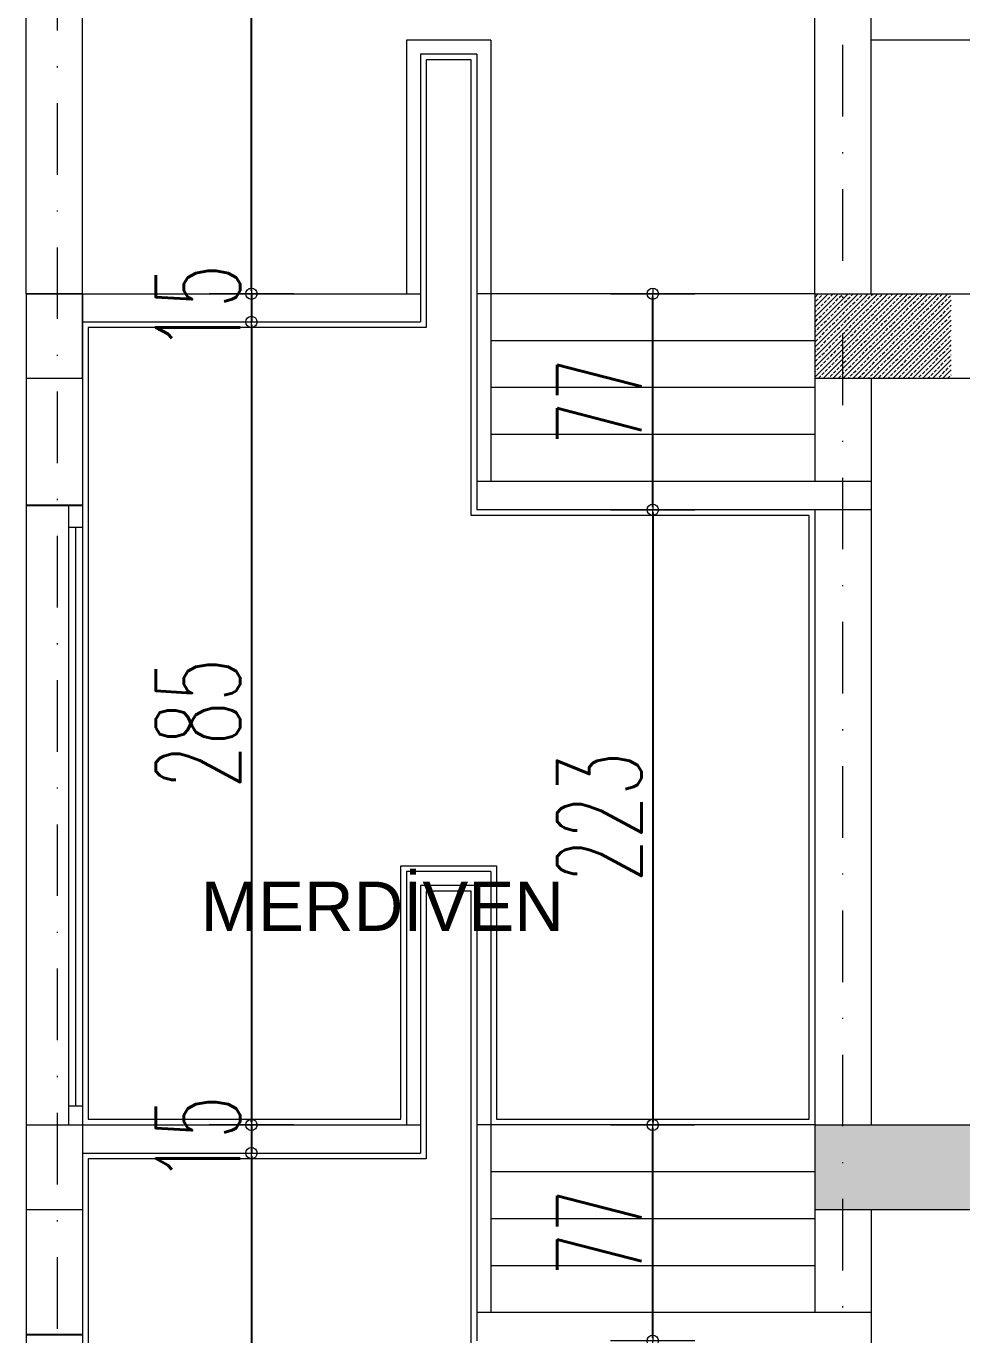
# Model space of a CAD drawing. Header units: millimetres. Extents: x -16104 to 67872, y -88009 to 12107.
# Drawn here: x 891.3 to 974.4, y -7083.6 to -6967.4 of the extents above; entities that cross this region are included whole.
import ezdxf

# ---------------------------------------------------------------- set-up
doc = ezdxf.new("R2010")
doc.units = ezdxf.units.MM
doc.linetypes.add('DASHDOTX2', pattern=[50.8, 25.4, -12.7, 0, -12.7])
doc.layers.get('0').update_dxf_attribs({"color": 241})
doc.layers.add('TARAMA', color=8, linetype='Continuous', lineweight=15)
doc.styles.add('DIM', font='Txttw.shx', dxfattribs={"width": 0.6})
doc.dimstyles.new('50', dxfattribs={"dimscale": 0, "dimtxt": 30, "dimasz": 1, "dimexe": 0, "dimexo": 2, "dimgap": 4, "dimtad": 1, "dimdec": 0, "dimzin": 0, "dimdsep": 46, "dimtxsty": 'DIM', "dimblk1": 'DOT', "dimblk2": 'DOT', "dimsah": 1, "dimcen": 1.5, "dimdle": 3, "dimse1": 1, "dimse2": 1, "dimclrd": 256, "dimclre": 9, "dimclrt": 256, "dimadec": 0, "dimazin": 0, "dimtfac": 0.24, "dimtdec": 0, "dimtix": 1, "dimtmove": 2, "dimatfit": 3, "dimldrblk": 'DOT', "dimfxl": 0, "dimtolj": 1, "dimtzin": 15, "dimarcsym": 0})

# ---------------------------------------------------------------- blocks, each defined once
blk = doc.blocks.new('DOT')
for p, q in [((0, 15), (0, -15)), ((-2, 0), (0, 0)), ((2, 0), (0, 0))]:
    blk.add_line(p, q)
blk.add_circle((0, 0), 2)
blk = doc.blocks.new('*D3405')
at = {"layer": 'Defpoints', "color": 0, "transparency": 16777216}
for p in [(48031.27, -33663.06), (47973.77, -33881.42), (48031.27, -33881.42)]:
    blk.add_point(p, dxfattribs=at)
at = {"layer": 'TARAMA', "lineweight": -2, "transparency": 16777216}
blk.add_line((47973.77, -33664.06), (47973.77, -33880.42), dxfattribs=at)
for p, rotation in [((47973.77, -33663.06), 90), ((47973.77, -33881.42), 270)]:
    blk.add_blockref('DOT', p, dxfattribs=dict(at, rotation=rotation))
at = {"layer": 'TARAMA', "transparency": 16777216, "insert": (47954.77, -33772.24), "char_height": 30, "attachment_point": 5, "rotation": 90, "style": 'DIM'}
blk.add_mtext('\\A1;223', dxfattribs=at)
blk = doc.blocks.new('*D3406')
at = {"layer": 'Defpoints', "color": 0, "transparency": 16777216}
for p in [(47831.27, -33586.42), (47831.27, -33596.42), (47831.27, -33596.42)]:
    blk.add_point(p, dxfattribs=at)
at = {"layer": 'TARAMA', "lineweight": -2, "transparency": 16777216}
for p, q in [((47831.27, -33585.42), (47831.27, -33584.42)), ((47831.27, -33586.42), (47831.27, -33596.42)), ((47831.27, -33597.42), (47831.27, -33598.42))]:
    blk.add_line(p, q, dxfattribs=at)
for p, rotation in [((47831.27, -33586.42), 270), ((47831.27, -33596.42), 90)]:
    blk.add_blockref('DOT', p, dxfattribs=dict(at, rotation=rotation))
at = {"layer": 'TARAMA', "transparency": 16777216, "insert": (47812.27, -33591.42), "char_height": 30, "attachment_point": 5, "rotation": 90, "style": 'DIM'}
blk.add_mtext('\\A1;15', dxfattribs=at)
blk = doc.blocks.new('*D3407')
at = {"layer": 'Defpoints', "color": 0, "transparency": 16777216}
for p in [(47831.27, -33596.42), (47831.27, -33881.42), (47831.27, -33881.42)]:
    blk.add_point(p, dxfattribs=at)
at = {"layer": 'TARAMA', "lineweight": -2, "transparency": 16777216}
blk.add_line((47831.27, -33597.42), (47831.27, -33880.42), dxfattribs=at)
for p, rotation in [((47831.27, -33596.42), 90), ((47831.27, -33881.42), 270)]:
    blk.add_blockref('DOT', p, dxfattribs=dict(at, rotation=rotation))
at = {"layer": 'TARAMA', "transparency": 16777216, "insert": (47812.27, -33738.92), "char_height": 30, "attachment_point": 5, "rotation": 90, "style": 'DIM'}
blk.add_mtext('\\A1;285', dxfattribs=at)
blk = doc.blocks.new('*D3235')
at = {"layer": 'Defpoints', "color": 0, "transparency": 16777216}
for p in [(47973.77, -33586.42), (47973.77, -33586.42), (47973.77, -33663.06)]:
    blk.add_point(p, dxfattribs=at)
at = {"layer": 'TARAMA', "lineweight": -2, "transparency": 16777216}
blk.add_line((47973.77, -33662.06), (47973.77, -33587.42), dxfattribs=at)
for p, rotation in [((47973.77, -33586.42), 90), ((47973.77, -33663.06), 270)]:
    blk.add_blockref('DOT', p, dxfattribs=dict(at, rotation=rotation))
at = {"layer": 'TARAMA', "transparency": 16777216, "insert": (47954.77, -33624.74), "char_height": 30, "attachment_point": 5, "rotation": 90, "style": 'DIM'}
blk.add_mtext('\\A1;77', dxfattribs=at)
blk = doc.blocks.new('*D3247')
at = {"layer": 'Defpoints', "color": 0, "transparency": 16777216}
for p in [(47831.27, -33881.42), (47831.27, -33891.42), (47831.27, -33891.42)]:
    blk.add_point(p, dxfattribs=at)
at = {"layer": 'TARAMA', "lineweight": -2, "transparency": 16777216}
for p, q in [((47831.27, -33880.42), (47831.27, -33879.42)), ((47831.27, -33881.42), (47831.27, -33891.42)), ((47831.27, -33892.42), (47831.27, -33893.42))]:
    blk.add_line(p, q, dxfattribs=at)
for p, rotation in [((47831.27, -33881.42), 270), ((47831.27, -33891.42), 90)]:
    blk.add_blockref('DOT', p, dxfattribs=dict(at, rotation=rotation))
at = {"layer": 'TARAMA', "transparency": 16777216, "insert": (47812.27, -33886.42), "char_height": 30, "attachment_point": 5, "rotation": 90, "style": 'DIM'}
blk.add_mtext('\\A1;15', dxfattribs=at)
blk = doc.blocks.new('*D3248')
at = {"layer": 'Defpoints', "color": 0, "transparency": 16777216}
for p in [(47831.27, -33891.42), (47831.27, -34176.42), (47831.27, -34176.42)]:
    blk.add_point(p, dxfattribs=at)
at = {"layer": 'TARAMA', "lineweight": -2, "transparency": 16777216}
blk.add_line((47831.27, -33892.42), (47831.27, -34175.42), dxfattribs=at)
for p, rotation in [((47831.27, -33891.42), 90), ((47831.27, -34176.42), 270)]:
    blk.add_blockref('DOT', p, dxfattribs=dict(at, rotation=rotation))
at = {"layer": 'TARAMA', "transparency": 16777216, "insert": (47812.27, -34033.92), "char_height": 30, "attachment_point": 5, "rotation": 90, "style": 'DIM'}
blk.add_mtext('\\A1;285', dxfattribs=at)
blk = doc.blocks.new('*D3249')
at = {"layer": 'Defpoints', "color": 0, "transparency": 16777216}
for p in [(47973.77, -33881.42), (47973.77, -33881.42), (47973.77, -33958.06)]:
    blk.add_point(p, dxfattribs=at)
at = {"layer": 'TARAMA', "lineweight": -2, "transparency": 16777216}
blk.add_line((47973.77, -33957.06), (47973.77, -33882.42), dxfattribs=at)
for p, rotation in [((47973.77, -33881.42), 90), ((47973.77, -33958.06), 270)]:
    blk.add_blockref('DOT', p, dxfattribs=dict(at, rotation=rotation))
at = {"layer": 'TARAMA', "transparency": 16777216, "insert": (47954.77, -33919.74), "char_height": 30, "attachment_point": 5, "rotation": 90, "style": 'DIM'}
blk.add_mtext('\\A1;77', dxfattribs=at)
blk = doc.blocks.new('*D3345')
at = {"layer": 'Defpoints', "color": 0, "transparency": 16777216}
for p in [(47831.27, -33336.42), (47831.27, -33336.42), (43353.2, -33586.42)]:
    blk.add_point(p, dxfattribs=at)
at = {"layer": 'TARAMA', "lineweight": -2, "transparency": 16777216}
blk.add_line((47831.27, -33585.42), (47831.27, -33337.42), dxfattribs=at)
for p, rotation in [((47831.27, -33336.42), 90), ((47831.27, -33586.42), 270)]:
    blk.add_blockref('DOT', p, dxfattribs=dict(at, rotation=rotation))
at = {"layer": 'TARAMA', "transparency": 16777216, "insert": (47812.27, -33461.42), "char_height": 30, "attachment_point": 5, "rotation": 90, "style": 'DIM'}
blk.add_mtext('\\A1;250', dxfattribs=at)
blk = doc.blocks.new('POK')
at = {"layer": 'TARAMA'}
h = blk.add_hatch(dxfattribs=at)
h.set_pattern_fill('JIS_STN_2.5,_O', color=256)
h.set_pattern_definition([(45, (14602.0634, -51966.1225), (-1.76776695, 1.76776695), []), (45, (14603.8284, -51966.1225), (-1.76776695, 1.76776695), [1.2, -0.5])])
h.paths.add_polyline_path([(48031.27, -33881.42), (48031.27, -33911.42), (49075.77, -33911.42), (49075.77, -33881.42)])
h.paths.add_polyline_path([(48079.77, -33918.49), (48079.77, -33874.35), (48124.77, -33874.35), (48124.77, -33918.49)], flags=9)
h.paths.add_polyline_path([(48969.58, -33918.49), (48969.58, -33874.35), (49014.58, -33874.35), (49014.58, -33918.49)], flags=9)
h.paths.add_polyline_path([(48969.55, -33945.99), (48969.55, -33901.85), (49014.55, -33901.85), (49014.55, -33945.99)], flags=9)
h.paths.add_polyline_path([(48919.27, -33918.49), (48919.27, -33874.35), (48964.27, -33874.35), (48964.27, -33918.49)], flags=9)
for p, q in [((47751.27, -33661.42), (47771.27, -33661.42)), ((47751.27, -33955.78), (47771.27, -33955.78))]:
    blk.add_line(p, q)
at = {"layer": 'TARAMA', "linetype": 'DASHDOTX2'}
for p, q in [((47762.43, -36052.95), (47762.43, -33159.25)), ((48041.26, -36083.5), (48041.26, -33189.81))]:
    blk.add_line(p, q, dxfattribs=at)
at = {"layer": 'TARAMA'}
for p, q in [((47751.27, -33586.42), (47751.27, -33346.42)), ((47771.27, -33586.42), (47771.27, -33346.42)), ((48031.27, -33586.42), (48031.27, -33346.42)), ((48051.27, -33586.42), (48051.27, -33346.42)), ((47886.27, -33496.42), (47886.27, -33586.42)), ((47916.27, -33496.42), (47886.27, -33496.42)), ((47916.27, -33496.42), (47916.27, -33653.06)), ((48421.27, -33496.42), (48051.27, -33496.42)), ((47891.27, -33501.42), (47891.27, -33596.42)), ((47911.27, -33501.42), (47891.27, -33501.42)), ((47911.27, -33501.42), (47911.27, -33663.06)), ((47751.27, -33586.42), (47771.27, -33586.42)), ((47751.27, -33586.42), (47751.27, -33881.42)), ((47771.27, -33586.42), (47771.27, -33881.42)), ((47771.27, -33586.42), (47891.27, -33586.42)), ((48031.27, -33586.42), (47911.27, -33586.42)), ((48031.27, -33587.69), (48032.54, -33586.42)), ((48031.27, -33591.22), (48036.07, -33586.42)), ((48031.27, -33594.76), (48039.61, -33586.42)), ((48031.27, -33598.29), (48043.14, -33586.42)), ((48031.27, -33601.83), (48046.68, -33586.42)), ((48031.27, -33605.37), (48050.21, -33586.42)), ((48031.27, -33608.9), (48053.75, -33586.42)), ((48031.27, -33612.44), (48057.29, -33586.42)), ((48031.27, -33615.97), (48060.82, -33586.42)), ((48031.27, -33586.42), (49095.77, -33586.42)), ((48031.27, -33586.42), (48031.27, -33653.06)), ((48031.67, -33589.05), (48032.51, -33588.21)), ((48032.87, -33587.85), (48033.72, -33587)), ((48034.07, -33586.65), (48034.3, -33586.42)), ((48034.36, -33616.42), (48064.36, -33586.42)), ((48035.84, -33588.42), (48036.69, -33587.57)), ((48037.04, -33587.22), (48037.84, -33586.42)), ((48037.89, -33616.42), (48067.89, -33586.42)), ((48038.81, -33588.98), (48039.66, -33588.13)), ((48040.01, -33587.78), (48040.86, -33586.93)), ((48041.21, -33586.58), (48041.37, -33586.42)), ((48041.43, -33616.42), (48071.43, -33586.42)), ((48042.98, -33588.35), (48043.83, -33587.5)), ((48044.18, -33587.14), (48044.91, -33586.42)), ((48044.96, -33616.42), (48074.96, -33586.42)), ((48045.95, -33588.91), (48046.8, -33588.06)), ((48047.15, -33587.71), (48048, -33586.86)), ((48048.35, -33586.51), (48048.44, -33586.42)), ((48048.5, -33616.42), (48078.5, -33586.42)), ((48050.12, -33588.28), (48050.97, -33587.43)), ((48051.32, -33587.07), (48051.98, -33586.42)), ((48053.09, -33588.84), (48053.94, -33587.99)), ((48054.29, -33587.64), (48055.14, -33586.79)), ((48055.49, -33586.44), (48055.51, -33586.42)), ((48057.26, -33588.21), (48058.11, -33587.36)), ((48058.46, -33587), (48059.05, -33586.42)), ((48060.23, -33588.77), (48061.08, -33587.92)), ((48061.43, -33587.57), (48062.28, -33586.72)), ((48064.4, -33588.13), (48065.25, -33587.29)), ((48065.61, -33586.93), (48066.12, -33586.42)), ((48067.37, -33588.7), (48068.22, -33587.85)), ((48068.58, -33587.5), (48069.42, -33586.65)), ((48071.55, -33588.06), (48072.39, -33587.22)), ((48072.75, -33586.86), (48073.19, -33586.42)), ((48074.52, -33588.63), (48075.36, -33587.78)), ((48075.72, -33587.43), (48076.57, -33586.58)), ((48078.69, -33587.99), (48079.54, -33587.14)), ((48031.27, -33589.45), (48031.31, -33589.41)), ((48031.27, -33592.99), (48031.88, -33592.38)), ((48032.23, -33592.02), (48033.08, -33591.17)), ((48033.43, -33590.82), (48034.28, -33589.97)), ((48034.63, -33589.62), (48035.48, -33588.77)), ((48035.2, -33592.59), (48036.05, -33591.74)), ((48036.4, -33591.39), (48037.25, -33590.54)), ((48037.6, -33590.18), (48038.45, -33589.34)), ((48038.17, -33593.15), (48039.02, -33592.31)), ((48039.37, -33591.95), (48040.22, -33591.1)), ((48040.57, -33590.75), (48041.42, -33589.9)), ((48041.78, -33589.55), (48042.63, -33588.7)), ((48042.34, -33592.52), (48043.19, -33591.67)), ((48043.54, -33591.32), (48044.39, -33590.47)), ((48044.75, -33590.11), (48045.6, -33589.27)), ((48045.31, -33593.08), (48046.16, -33592.24)), ((48046.51, -33591.88), (48047.36, -33591.03)), ((48047.72, -33590.68), (48048.56, -33589.83)), ((48048.28, -33593.65), (48049.13, -33592.8)), ((48048.92, -33589.48), (48049.77, -33588.63)), ((48049.48, -33592.45), (48050.33, -33591.6)), ((48050.69, -33591.25), (48051.53, -33590.4)), ((48051.89, -33590.04), (48052.74, -33589.2)), ((48052.03, -33616.42), (48079.77, -33588.69)), ((48052.45, -33593.01), (48053.3, -33592.16)), ((48053.66, -33591.81), (48054.5, -33590.96)), ((48054.86, -33590.61), (48055.71, -33589.76)), ((48055.42, -33593.58), (48056.27, -33592.73)), ((48055.57, -33616.42), (48079.77, -33592.22)), ((48056.06, -33589.41), (48056.91, -33588.56)), ((48056.63, -33592.38), (48057.47, -33591.53)), ((48057.83, -33591.17), (48058.68, -33590.33)), ((48059.03, -33589.97), (48059.88, -33589.12)), ((48059.6, -33592.94), (48060.44, -33592.09)), ((48060.8, -33591.74), (48061.65, -33590.89)), ((48062, -33590.54), (48062.85, -33589.69)), ((48062.57, -33593.51), (48063.41, -33592.66)), ((48063.2, -33589.34), (48064.05, -33588.49)), ((48063.77, -33592.31), (48064.62, -33591.46)), ((48064.97, -33591.1), (48065.82, -33590.26)), ((48066.17, -33589.9), (48067.02, -33589.05)), ((48066.74, -33592.87), (48067.59, -33592.02)), ((48067.94, -33591.67), (48068.79, -33590.82)), ((48069.14, -33590.47), (48069.99, -33589.62)), ((48069.71, -33593.44), (48070.56, -33592.59)), ((48070.34, -33589.27), (48071.19, -33588.42)), ((48070.91, -33592.24), (48071.76, -33591.39)), ((48072.11, -33591.03), (48072.96, -33590.18)), ((48073.31, -33589.83), (48074.16, -33588.98)), ((48073.88, -33592.8), (48074.73, -33591.95)), ((48075.08, -33591.6), (48075.93, -33590.75)), ((48076.28, -33590.4), (48077.13, -33589.55)), ((48076.85, -33593.37), (48077.7, -33592.52)), ((48077.49, -33589.2), (48078.33, -33588.35)), ((48078.05, -33592.16), (48078.9, -33591.32)), ((48079.25, -33590.96), (48079.77, -33590.45)), ((47771.27, -33596.42), (47891.27, -33596.42)), ((48031.59, -33596.2), (48032.44, -33595.35)), ((48032.8, -33594.99), (48033.64, -33594.14)), ((48033.36, -33597.96), (48034.21, -33597.11)), ((48034, -33593.79), (48034.85, -33592.94)), ((48034.56, -33596.76), (48035.41, -33595.91)), ((48035.77, -33595.56), (48036.61, -33594.71)), ((48036.97, -33594.36), (48037.82, -33593.51)), ((48037.53, -33597.33), (48038.38, -33596.48)), ((48038.74, -33596.12), (48039.58, -33595.28)), ((48039.94, -33594.92), (48040.79, -33594.07)), ((48040.5, -33597.89), (48041.35, -33597.04)), ((48041.14, -33593.72), (48041.99, -33592.87)), ((48041.71, -33596.69), (48042.55, -33595.84)), ((48042.91, -33595.49), (48043.76, -33594.64)), ((48044.11, -33594.29), (48044.96, -33593.44)), ((48044.68, -33597.26), (48045.52, -33596.41)), ((48045.88, -33596.05), (48046.73, -33595.21)), ((48047.08, -33594.85), (48047.93, -33594)), ((48047.65, -33597.82), (48048.49, -33596.97)), ((48048.85, -33596.62), (48049.7, -33595.77)), ((48050.05, -33595.42), (48050.9, -33594.57)), ((48051.25, -33594.22), (48052.1, -33593.37)), ((48051.82, -33597.19), (48052.67, -33596.34)), ((48053.02, -33595.98), (48053.87, -33595.13)), ((48054.22, -33594.78), (48055.07, -33593.93)), ((48054.79, -33597.75), (48055.64, -33596.9)), ((48055.99, -33596.55), (48056.84, -33595.7)), ((48057.19, -33595.35), (48058.04, -33594.5)), ((48057.76, -33598.32), (48058.61, -33597.47)), ((48058.39, -33594.14), (48059.24, -33593.3)), ((48058.96, -33597.11), (48059.81, -33596.27)), ((48059.1, -33616.42), (48079.77, -33595.76)), ((48060.16, -33595.91), (48061.01, -33595.06)), ((48061.36, -33594.71), (48062.21, -33593.86)), ((48061.93, -33597.68), (48062.78, -33596.83)), ((48063.13, -33596.48), (48063.98, -33595.63)), ((48064.33, -33595.28), (48065.18, -33594.43)), ((48064.9, -33598.25), (48065.75, -33597.4)), ((48065.54, -33594.07), (48066.38, -33593.23)), ((48066.1, -33597.04), (48066.95, -33596.2)), ((48067.3, -33595.84), (48068.15, -33594.99)), ((48068.51, -33594.64), (48069.35, -33593.79)), ((48069.07, -33597.61), (48069.92, -33596.76)), ((48070.27, -33596.41), (48071.12, -33595.56)), ((48071.48, -33595.21), (48072.32, -33594.36)), ((48072.04, -33598.18), (48072.89, -33597.33)), ((48072.68, -33594), (48073.53, -33593.15)), ((48073.24, -33596.97), (48074.09, -33596.12)), ((48074.45, -33595.77), (48075.29, -33594.92)), ((48075.65, -33594.57), (48076.5, -33593.72)), ((48076.21, -33597.54), (48077.06, -33596.69)), ((48077.41, -33596.34), (48078.26, -33595.49)), ((48078.62, -33595.13), (48079.47, -33594.29)), ((48031.27, -33600.06), (48031.81, -33599.52)), ((48032.16, -33599.17), (48033.01, -33598.32)), ((48032.73, -33602.14), (48033.57, -33601.29)), ((48033.93, -33600.93), (48034.78, -33600.08)), ((48035.13, -33599.73), (48035.98, -33598.88)), ((48035.7, -33602.7), (48036.54, -33601.85)), ((48036.33, -33598.53), (48037.18, -33597.68)), ((48036.9, -33601.5), (48037.75, -33600.65)), ((48038.1, -33600.3), (48038.95, -33599.45)), ((48039.3, -33599.09), (48040.15, -33598.25)), ((48039.87, -33602.06), (48040.72, -33601.22)), ((48041.07, -33600.86), (48041.92, -33600.01)), ((48042.27, -33599.66), (48043.12, -33598.81)), ((48042.84, -33602.63), (48043.69, -33601.78)), ((48043.47, -33598.46), (48044.32, -33597.61)), ((48044.04, -33601.43), (48044.89, -33600.58)), ((48045.24, -33600.23), (48046.09, -33599.38)), ((48046.44, -33599.02), (48047.29, -33598.18)), ((48047.01, -33601.99), (48047.86, -33601.15)), ((48048.21, -33600.79), (48049.06, -33599.94)), ((48049.41, -33599.59), (48050.26, -33598.74)), ((48049.98, -33602.56), (48050.83, -33601.71)), ((48050.62, -33598.39), (48051.46, -33597.54)), ((48051.18, -33601.36), (48052.03, -33600.51)), ((48052.38, -33600.16), (48053.23, -33599.31)), ((48053.59, -33598.95), (48054.43, -33598.1)), ((48054.15, -33601.92), (48055, -33601.07)), ((48055.35, -33600.72), (48056.2, -33599.87)), ((48056.56, -33599.52), (48057.4, -33598.67)), ((48057.12, -33602.49), (48057.97, -33601.64)), ((48058.32, -33601.29), (48059.17, -33600.44)), ((48059.53, -33600.08), (48060.37, -33599.24)), ((48060.73, -33598.88), (48061.58, -33598.03)), ((48061.29, -33601.85), (48062.14, -33601)), ((48062.49, -33600.65), (48063.34, -33599.8)), ((48062.64, -33616.42), (48079.77, -33599.29)), ((48063.7, -33599.45), (48064.55, -33598.6)), ((48064.26, -33602.42), (48065.11, -33601.57)), ((48065.46, -33601.22), (48066.31, -33600.37)), ((48066.67, -33600.01), (48067.52, -33599.17)), ((48067.23, -33602.98), (48068.08, -33602.14)), ((48067.87, -33598.81), (48068.72, -33597.96)), ((48068.43, -33601.78), (48069.28, -33600.93)), ((48069.64, -33600.58), (48070.49, -33599.73)), ((48070.84, -33599.38), (48071.69, -33598.53)), ((48071.4, -33602.35), (48072.25, -33601.5)), ((48072.61, -33601.15), (48073.46, -33600.3)), ((48073.81, -33599.94), (48074.66, -33599.09)), ((48074.37, -33602.91), (48075.22, -33602.06)), ((48075.01, -33598.74), (48075.86, -33597.89)), ((48075.58, -33601.71), (48076.42, -33600.86)), ((48076.78, -33600.51), (48077.63, -33599.66)), ((48077.98, -33599.31), (48078.83, -33598.46)), ((48078.55, -33602.28), (48079.39, -33601.43)), ((48079.18, -33598.1), (48079.77, -33597.52)), ((48079.75, -33601.07), (48079.77, -33601.06)), ((48031.27, -33603.08), (47916.27, -33603.08)), ((48031.27, -33607.13), (48031.74, -33606.66)), ((48031.52, -33603.34), (48032.37, -33602.49)), ((48032.09, -33606.31), (48032.94, -33605.46)), ((48033.29, -33605.1), (48034.14, -33604.26)), ((48034.49, -33603.9), (48035.34, -33603.05)), ((48035.06, -33606.87), (48035.91, -33606.02)), ((48036.26, -33605.67), (48037.11, -33604.82)), ((48037.46, -33604.47), (48038.31, -33603.62)), ((48038.03, -33607.44), (48038.88, -33606.59)), ((48038.67, -33603.27), (48039.51, -33602.42)), ((48039.23, -33606.24), (48040.08, -33605.39)), ((48040.43, -33605.03), (48041.28, -33604.19)), ((48041.64, -33603.83), (48042.48, -33602.98)), ((48042.2, -33606.8), (48043.05, -33605.95)), ((48043.4, -33605.6), (48044.25, -33604.75)), ((48044.61, -33604.4), (48045.45, -33603.55)), ((48045.17, -33607.37), (48046.02, -33606.52)), ((48045.81, -33603.2), (48046.66, -33602.35)), ((48046.37, -33606.17), (48047.22, -33605.32)), ((48047.57, -33604.96), (48048.42, -33604.11)), ((48048.78, -33603.76), (48049.63, -33602.91)), ((48049.34, -33606.73), (48050.19, -33605.88)), ((48050.54, -33605.53), (48051.39, -33604.68)), ((48051.75, -33604.33), (48052.6, -33603.48)), ((48052.31, -33607.3), (48053.16, -33606.45)), ((48052.95, -33603.13), (48053.8, -33602.28)), ((48053.51, -33606.09), (48054.36, -33605.25)), ((48054.72, -33604.89), (48055.57, -33604.04)), ((48055.92, -33603.69), (48056.77, -33602.84)), ((48056.48, -33606.66), (48057.33, -33605.81)), ((48057.69, -33605.46), (48058.54, -33604.61)), ((48058.89, -33604.26), (48059.74, -33603.41)), ((48059.45, -33607.23), (48060.3, -33606.38)), ((48060.09, -33603.05), (48060.94, -33602.21)), ((48060.66, -33606.02), (48061.5, -33605.18)), ((48061.86, -33604.82), (48062.71, -33603.97)), ((48063.06, -33603.62), (48063.91, -33602.77)), ((48063.63, -33606.59), (48064.47, -33605.74)), ((48064.83, -33605.39), (48065.68, -33604.54)), ((48066.03, -33604.19), (48066.88, -33603.34)), ((48066.18, -33616.42), (48079.77, -33602.83)), ((48066.6, -33607.16), (48067.44, -33606.31)), ((48067.8, -33605.95), (48068.65, -33605.1)), ((48069, -33604.75), (48069.85, -33603.9)), ((48069.71, -33616.42), (48079.77, -33606.36)), ((48070.2, -33603.55), (48071.05, -33602.7)), ((48070.77, -33606.52), (48071.62, -33605.67)), ((48071.97, -33605.32), (48072.82, -33604.47)), ((48073.17, -33604.11), (48074.02, -33603.27)), ((48073.74, -33607.08), (48074.59, -33606.24)), ((48074.94, -33605.88), (48075.79, -33605.03)), ((48076.14, -33604.68), (48076.99, -33603.83)), ((48076.71, -33607.65), (48077.56, -33606.8)), ((48077.34, -33603.48), (48078.19, -33602.63)), ((48077.91, -33606.45), (48078.76, -33605.6)), ((48079.11, -33605.25), (48079.77, -33604.59)), ((48031.45, -33610.48), (48032.3, -33609.63)), ((48032.66, -33609.28), (48033.5, -33608.43)), ((48033.22, -33612.25), (48034.07, -33611.4)), ((48033.86, -33608.07), (48034.71, -33607.23)), ((48034.42, -33611.04), (48035.27, -33610.2)), ((48035.62, -33609.84), (48036.47, -33608.99)), ((48036.83, -33608.64), (48037.68, -33607.79)), ((48037.39, -33611.61), (48038.24, -33610.76)), ((48038.59, -33610.41), (48039.44, -33609.56)), ((48039.8, -33609.21), (48040.65, -33608.36)), ((48040.36, -33612.18), (48041.21, -33611.33)), ((48041, -33608), (48041.85, -33607.16)), ((48041.56, -33610.97), (48042.41, -33610.13)), ((48042.77, -33609.77), (48043.62, -33608.92)), ((48043.97, -33608.57), (48044.82, -33607.72)), ((48044.53, -33611.54), (48045.38, -33610.69)), ((48045.74, -33610.34), (48046.59, -33609.49)), ((48046.94, -33609.14), (48047.79, -33608.29)), ((48047.5, -33612.11), (48048.35, -33611.26)), ((48048.14, -33607.93), (48048.99, -33607.08)), ((48048.71, -33610.9), (48049.55, -33610.05)), ((48049.91, -33609.7), (48050.76, -33608.85)), ((48051.11, -33608.5), (48051.96, -33607.65)), ((48051.68, -33611.47), (48052.52, -33610.62)), ((48052.88, -33610.27), (48053.73, -33609.42)), ((48054.08, -33609.06), (48054.93, -33608.22)), ((48054.65, -33612.03), (48055.49, -33611.19)), ((48055.28, -33607.86), (48056.13, -33607.01)), ((48055.85, -33610.83), (48056.7, -33609.98)), ((48057.05, -33609.63), (48057.9, -33608.78)), ((48058.25, -33608.43), (48059.1, -33607.58)), ((48058.82, -33611.4), (48059.67, -33610.55)), ((48060.02, -33610.2), (48060.87, -33609.35)), ((48061.22, -33608.99), (48062.07, -33608.15)), ((48061.79, -33611.96), (48062.64, -33611.12)), ((48062.42, -33607.79), (48063.27, -33606.94)), ((48062.99, -33610.76), (48063.84, -33609.91)), ((48064.19, -33609.56), (48065.04, -33608.71)), ((48065.39, -33608.36), (48066.24, -33607.51)), ((48065.96, -33611.33), (48066.81, -33610.48)), ((48067.16, -33610.13), (48068.01, -33609.28)), ((48068.36, -33608.92), (48069.21, -33608.07)), ((48068.93, -33611.89), (48069.78, -33611.04)), ((48069.57, -33607.72), (48070.41, -33606.87)), ((48070.13, -33610.69), (48070.98, -33609.84)), ((48071.33, -33609.49), (48072.18, -33608.64)), ((48072.54, -33608.29), (48073.38, -33607.44)), ((48073.1, -33611.26), (48073.95, -33610.41)), ((48073.25, -33616.42), (48079.77, -33609.9)), ((48074.3, -33610.05), (48075.15, -33609.21)), ((48075.51, -33608.85), (48076.35, -33608)), ((48076.07, -33611.82), (48076.92, -33610.97)), ((48077.27, -33610.62), (48078.12, -33609.77)), ((48078.48, -33609.42), (48079.32, -33608.57)), ((48079.68, -33608.22), (48079.77, -33608.13)), ((48031.27, -33614.2), (48031.67, -33613.8)), ((48032.02, -33613.45), (48032.87, -33612.6)), ((48032.59, -33616.42), (48033.43, -33615.57)), ((48033.79, -33615.22), (48034.63, -33614.37)), ((48034.99, -33614.01), (48035.84, -33613.17)), ((48036.19, -33612.81), (48037.04, -33611.96)), ((48036.76, -33615.78), (48037.6, -33614.93)), ((48037.96, -33614.58), (48038.81, -33613.73)), ((48039.16, -33613.38), (48040.01, -33612.53)), ((48039.73, -33616.35), (48040.57, -33615.5)), ((48040.93, -33615.15), (48041.78, -33614.3)), ((48042.13, -33613.94), (48042.98, -33613.1)), ((48043.19, -33616.42), (48043.54, -33616.07)), ((48043.33, -33612.74), (48044.18, -33611.89)), ((48043.9, -33615.71), (48044.75, -33614.86)), ((48045.1, -33614.51), (48045.95, -33613.66)), ((48046.3, -33613.31), (48047.15, -33612.46)), ((48046.87, -33616.28), (48047.72, -33615.43)), ((48048.07, -33615.08), (48048.92, -33614.23)), ((48049.27, -33613.87), (48050.12, -33613.02)), ((48050.26, -33616.42), (48050.69, -33615.99)), ((48050.47, -33612.67), (48051.32, -33611.82)), ((48051.04, -33615.64), (48051.89, -33614.79)), ((48052.24, -33614.44), (48053.09, -33613.59)), ((48053.44, -33613.24), (48054.29, -33612.39)), ((48054.01, -33616.21), (48054.86, -33615.36)), ((48055.21, -33615), (48056.06, -33614.16)), ((48056.41, -33613.8), (48057.26, -33612.95)), ((48057.33, -33616.42), (48057.83, -33615.92)), ((48057.62, -33612.6), (48058.46, -33611.75)), ((48058.18, -33615.57), (48059.03, -33614.72)), ((48059.38, -33614.37), (48060.23, -33613.52)), ((48060.59, -33613.17), (48061.43, -33612.32)), ((48061.15, -33616.14), (48062, -33615.29)), ((48062.35, -33614.93), (48063.2, -33614.09)), ((48063.56, -33613.73), (48064.4, -33612.88)), ((48064.41, -33616.42), (48064.97, -33615.85)), ((48064.76, -33612.53), (48065.61, -33611.68)), ((48065.32, -33615.5), (48066.17, -33614.65)), ((48066.53, -33614.3), (48067.37, -33613.45)), ((48067.73, -33613.1), (48068.58, -33612.25)), ((48068.29, -33616.07), (48069.14, -33615.22)), ((48069.5, -33614.86), (48070.34, -33614.01)), ((48070.7, -33613.66), (48071.55, -33612.81)), ((48071.48, -33616.42), (48072.11, -33615.78)), ((48071.9, -33612.46), (48072.75, -33611.61)), ((48072.47, -33615.43), (48073.31, -33614.58)), ((48073.67, -33614.23), (48074.52, -33613.38)), ((48074.87, -33613.02), (48075.72, -33612.18)), ((48075.44, -33615.99), (48076.28, -33615.15)), ((48076.64, -33614.79), (48077.49, -33613.94)), ((48076.78, -33616.42), (48079.77, -33613.43)), ((48077.84, -33613.59), (48078.69, -33612.74)), ((48078.55, -33616.42), (48079.25, -33615.71)), ((48079.04, -33612.39), (48079.77, -33611.66)), ((48079.61, -33615.36), (48079.77, -33615.2)), ((47751.27, -33616.42), (47771.27, -33616.42)), ((48031.27, -33619.74), (47916.27, -33619.74)), ((48031.27, -33616.42), (49095.77, -33616.42)), ((48036.12, -33616.42), (48036.4, -33616.14)), ((48051.27, -33616.42), (48051.27, -33881.42)), ((48075.01, -33616.42), (48075.08, -33616.35)), ((48031.27, -33636.4), (47916.27, -33636.4)), ((48051.27, -33653.06), (47911.27, -33653.06)), ((47766.27, -33661.42), (47766.27, -33881.42)), ((47771.27, -33661.42), (47771.27, -33881.42)), ((48051.27, -33663.06), (47911.27, -33663.06)), ((48031.27, -33663.06), (48031.27, -33881.42)), ((47766.27, -33669.2), (47771.27, -33669.2)), ((47768.77, -33669.2), (47768.77, -33874.65)), ((47886.27, -33791.42), (47886.27, -33881.42)), ((47916.27, -33791.42), (47886.27, -33791.42)), ((47886.27, -33791.42), (47886.27, -33881.42)), ((47916.27, -33791.42), (47886.27, -33791.42)), ((47916.27, -33791.42), (47916.27, -33948.06)), ((47916.27, -33791.42), (47916.27, -33948.06)), ((47891.27, -33796.42), (47891.27, -33891.42)), ((47911.27, -33796.42), (47891.27, -33796.42)), ((47891.27, -33796.42), (47891.27, -33891.42)), ((47911.27, -33796.42), (47891.27, -33796.42)), ((47911.27, -33796.42), (47911.27, -33958.06)), ((47911.27, -33796.42), (47911.27, -33958.06)), ((47751.27, -33873.23), (47751.27, -34176.42)), ((47766.27, -33874.65), (47771.27, -33874.65)), ((47751.27, -33881.42), (47771.27, -33881.42)), ((47771.27, -33881.42), (47771.27, -34176.42)), ((47771.27, -33881.42), (47891.27, -33881.42)), ((47771.27, -33881.42), (47771.27, -34176.42)), ((48031.27, -33881.42), (47911.27, -33881.42)), ((48031.27, -33881.42), (49075.77, -33881.42)), ((48031.27, -33881.42), (48031.27, -33948.06)), ((47771.27, -33891.42), (47891.27, -33891.42)), ((48031.27, -33898.08), (47916.27, -33898.08)), ((47751.27, -33911.42), (47771.27, -33911.42)), ((48031.27, -33911.42), (49075.77, -33911.42)), ((48051.27, -33911.42), (48051.27, -34176.42)), ((48031.27, -33914.74), (47916.27, -33914.74)), ((48031.27, -33931.4), (47916.27, -33931.4)), ((48051.27, -33948.06), (47911.27, -33948.06))]:
    blk.add_line(p, q, dxfattribs=at)
for points in [[(47773.27, -33879.42), (47884.27, -33879.42), (47884.27, -33789.42), (47918.27, -33789.42), (47918.27, -33879.42), (48029.27, -33879.42), (48029.27, -33665.06), (47909.27, -33665.06), (47909.27, -33503.42), (47893.27, -33503.42), (47893.27, -33598.42), (47773.27, -33598.42)], [(47773.27, -34174.42), (47884.27, -34174.42), (47884.27, -34084.42), (47918.27, -34084.42), (47918.27, -34174.42), (48029.27, -34174.42), (48029.27, -33960.06), (47909.27, -33960.06), (47909.27, -33798.42), (47893.27, -33798.42), (47893.27, -33893.42), (47773.27, -33893.42)]]:
    blk.add_lwpolyline(points, close=True, dxfattribs=at)
for points in [[(47771.27, -33586.42), (47751.27, -33586.42)], [(47751.27, -33616.42), (47771.27, -33616.42), (47771.27, -33586.42)]]:
    blk.add_lwpolyline(points, dxfattribs=at)
at = {"layer": 'TARAMA', "insert": (47942.24, -33812.57), "char_height": 17.5, "width": 1076.8413, "attachment_point": 9}
blk.add_mtext('{\\fArial|b0|i0|c162|p34;MERDİVEN}', dxfattribs=at)
at = {"layer": 'TARAMA'}
for base, p1, p2, picture, middle in [((47831.27, -33336.42), (43353.2, -33586.42), (47831.27, -33336.42), '*D3345', (47812.27, -33461.42)), ((47973.77, -33586.42), (47973.77, -33663.06), (47973.77, -33586.42), '*D3235', (47954.77, -33624.74)), ((47831.27, -33881.42), (47831.27, -33596.42), (47831.27, -33881.42), '*D3407', (47812.27, -33738.92)), ((47973.77, -33881.42), (47973.77, -33958.06), (47973.77, -33881.42), '*D3249', (47954.77, -33919.74)), ((47831.27, -34176.42), (47831.27, -33891.42), (47831.27, -34176.42), '*D3248', (47812.27, -34033.92))]:
    dim = blk.add_linear_dim(base=base, p1=p1, p2=p2, angle=90, dimstyle='50', override={"dimscale": 1}, dxfattribs=at)
    dim.commit()
    dim.dimension.update_dxf_attribs({"geometry": picture, "text_midpoint": middle})
for base, p1, p2, text, picture, middle in [((47831.27, -33596.42), (47831.27, -33586.42), (47831.27, -33596.42), '15', '*D3406', (47812.27, -33591.42)), ((47973.77, -33881.42), (48031.27, -33663.06), (48031.27, -33881.42), '223', '*D3405', (47954.77, -33772.24)), ((47831.27, -33891.42), (47831.27, -33881.42), (47831.27, -33891.42), '15', '*D3247', (47812.27, -33886.42))]:
    dim = blk.add_linear_dim(base=base, p1=p1, p2=p2, angle=90, text=text, dimstyle='50', override={"dimscale": 1}, dxfattribs=at)
    dim.commit()
    dim.dimension.update_dxf_attribs({"geometry": picture, "text_midpoint": middle})

msp = doc.modelspace()

# ---------------------------------------------------------------- block references
at = {"xscale": 0.25, "yscale": 0.25, "zscale": 0.25}
msp.add_blockref('POK', (-11046.48, 1405.43), dxfattribs=at)

doc.saveas('drawing.dxf')
